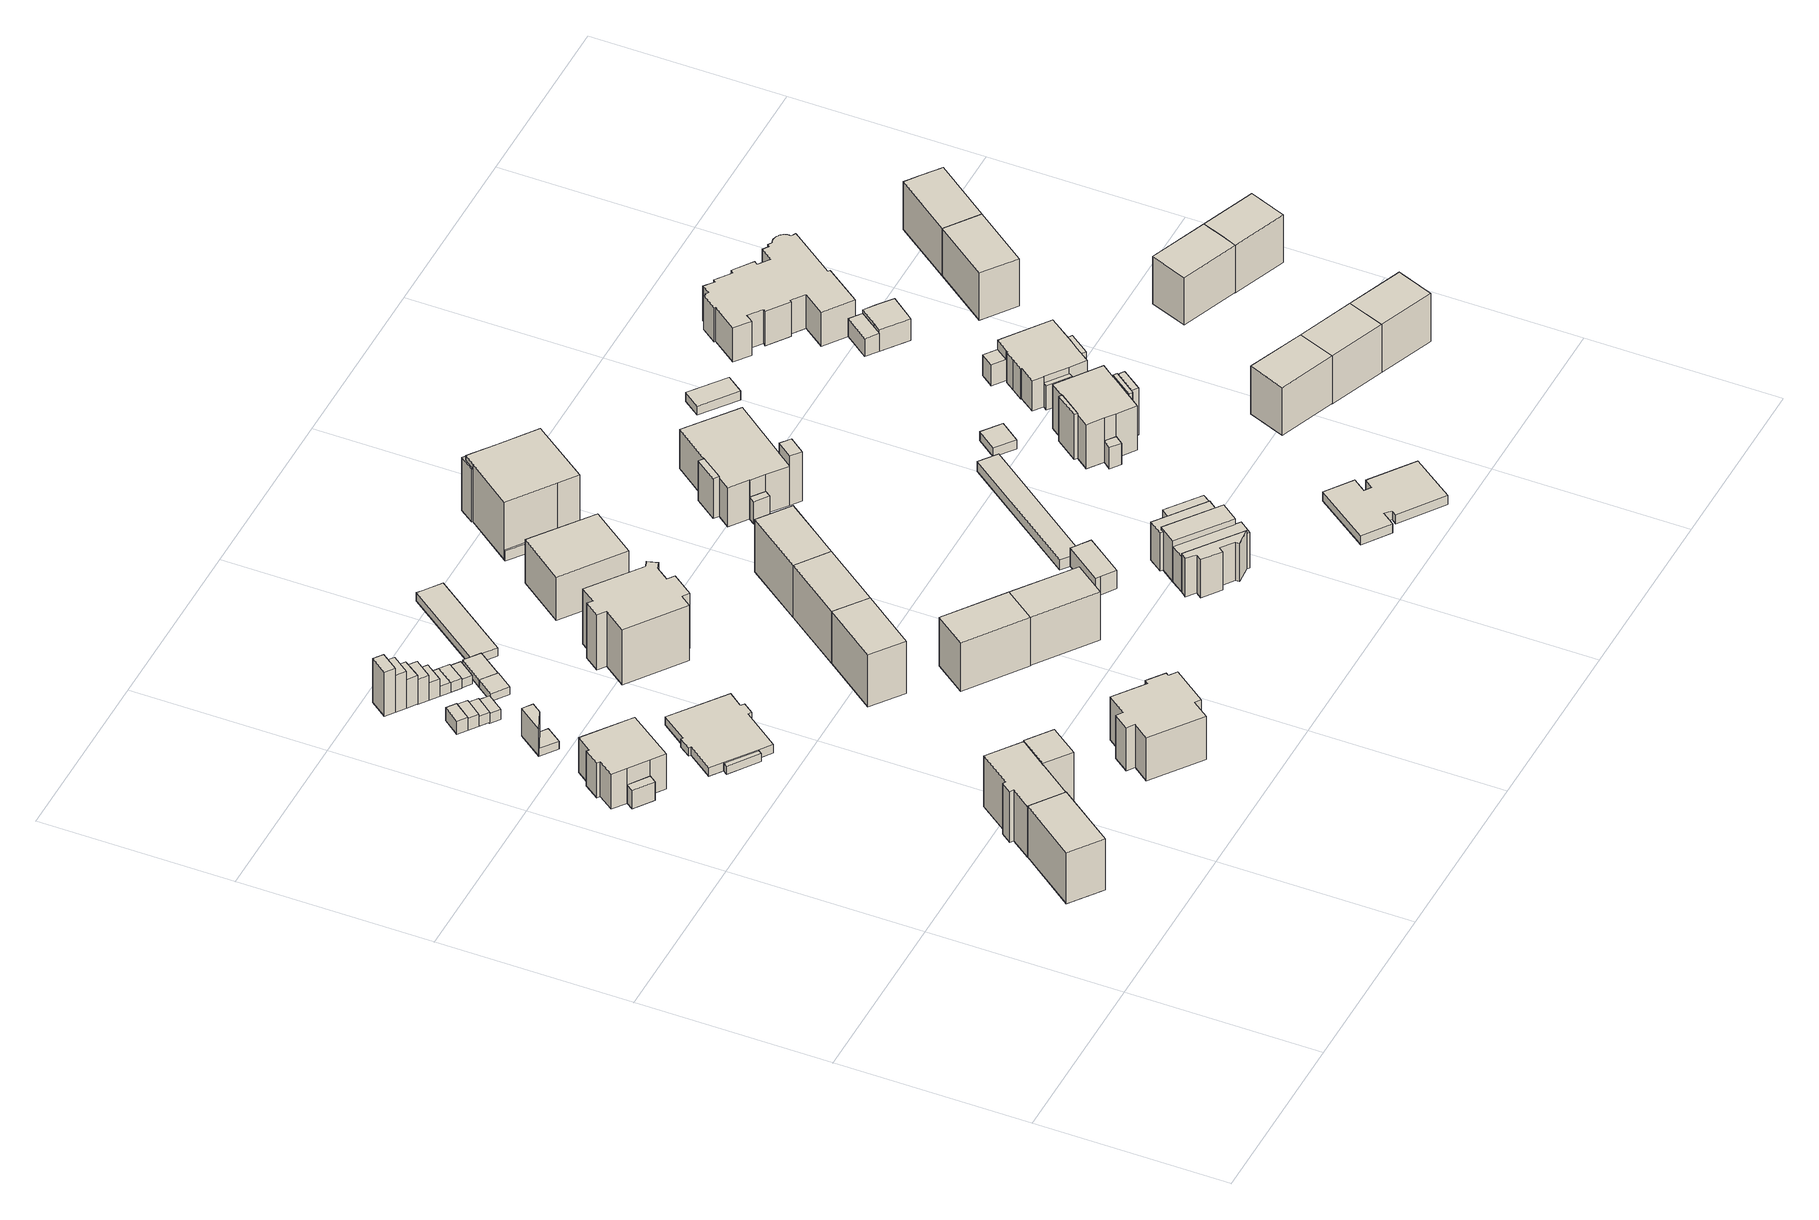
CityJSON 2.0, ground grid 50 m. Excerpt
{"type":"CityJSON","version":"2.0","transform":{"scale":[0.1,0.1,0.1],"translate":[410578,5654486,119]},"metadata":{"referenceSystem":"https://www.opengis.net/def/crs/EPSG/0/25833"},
"CityObjects":{
"building1":{"type":"Building","attributes":{"Dachtyp_tdc":"tdcGableRoof","Gemeindeschluessel":14612000,"Dachneigung":37.58,"QualitaetDacherkennung":87,"Geometrietyp2DReferenz":"3000","measuredHeight":17.48,"function":"31001_9998","roofType":"3100"},"geometry":[{"type":"Solid","lod":"1","boundaries":[[[[0,1,2,3]],[[4,5,6,7]],[[3,5,4,0]],[[2,6,5,3]],[[1,7,6,2]],[[0,4,7,1]]]]}]},
"building2":{"type":"Building","attributes":{"Gemeindeschluessel":14612000,"Geometrietyp2DReferenz":"3000","function":"31001_9998","roofType":"9999"},"children":["building2-1","building2-2"]},
"building2-1":{"type":"BuildingPart","attributes":{"Dachtyp_tdc":"tdcFreeFormRoof","Dachneigung":41.52,"QualitaetDacherkennung":13,"Geometrietyp2DReferenz":"3000","measuredHeight":6.15,"roofType":"5000"},"parents":["building2"],"geometry":[{"type":"Solid","lod":"1","boundaries":[[[[8,9,10,11]],[[12,13,14,15]],[[11,12,15,8]],[[10,13,12,11]],[[9,14,13,10]],[[8,15,14,9]]]]}]},
"building2-2":{"type":"BuildingPart","attributes":{"Dachtyp_tdc":"tdcCutTentRoof","Dachneigung":0.056,"QualitaetDacherkennung":74,"Geometrietyp2DReferenz":"3000","measuredHeight":12.3,"roofType":"9999"},"parents":["building2"],"geometry":[{"type":"Solid","lod":"1","boundaries":[[[[16,17,18,19,20,21,22,23,24,25]],[[26,15,14,27,28,29,30,31,32,33]],[[25,15,26,16]],[[24,14,15,25]],[[23,27,14,24]],[[22,28,27,23]],[[21,29,28,22]],[[20,30,29,21]],[[19,31,30,20]],[[18,32,31,19]],[[17,33,32,18]],[[16,26,33,17]]]]}]},
"building3":{"type":"Building","attributes":{"Gemeindeschluessel":14612000,"Geometrietyp2DReferenz":"3000","function":"31001_9998","roofType":"9999"},"children":["building3-1","building3-2"]},
"building3-1":{"type":"BuildingPart","attributes":{"Dachtyp_tdc":"tdcHipAndGableRoof","Dachneigung":36.65,"QualitaetDacherkennung":63,"Geometrietyp2DReferenz":"3000","measuredHeight":17.45,"roofType":"5000"},"parents":["building3"],"geometry":[{"type":"Solid","lod":"1","boundaries":[[[[34,35,36,37]],[[38,39,40,41]],[[37,39,38,34]],[[36,40,39,37]],[[35,41,40,36]],[[34,38,41,35]]]]}]},
"building3-2":{"type":"BuildingPart","attributes":{"Dachtyp_tdc":"tdcHipAndGableRoof","Dachneigung":37.1,"QualitaetDacherkennung":67,"Geometrietyp2DReferenz":"3000","measuredHeight":17.49,"roofType":"5000"},"parents":["building3"],"geometry":[{"type":"Solid","lod":"1","boundaries":[[[[42,43,44,45,46,47,48,49,50,51,52]],[[53,54,55,56,57,58,59,60,38,41,61]],[[52,54,53,42]],[[51,55,54,52]],[[50,56,55,51]],[[49,57,56,50]],[[48,58,57,49]],[[47,59,58,48]],[[46,60,59,47]],[[45,38,60,46]],[[44,41,38,45]],[[43,61,41,44]],[[42,53,61,43]]]]}]},
"building4":{"type":"Building","attributes":{"Gemeindeschluessel":14612000,"Geometrietyp2DReferenz":"3000","function":"31001_9998","roofType":"9999"},"children":["building4-1","building4-2"]},
"building4-1":{"type":"BuildingPart","attributes":{"Dachtyp_tdc":"tdcGableRoof","Dachneigung":53.57,"QualitaetDacherkennung":2,"Geometrietyp2DReferenz":"3000","measuredHeight":10.04,"roofType":"3100"},"parents":["building4"],"geometry":[{"type":"Solid","lod":"1","boundaries":[[[[62,63,64,65]],[[66,67,68,69]],[[65,67,66,62]],[[64,68,67,65]],[[63,69,68,64]],[[62,66,69,63]]]]}]},
"building4-2":{"type":"BuildingPart","attributes":{"Dachtyp_tdc":"tdcPolyFlatRoof","Dachneigung":2.77,"QualitaetDacherkennung":33,"Geometrietyp2DReferenz":"3000","measuredHeight":2.45,"roofType":"2100"},"parents":["building4"],"geometry":[{"type":"Solid","lod":"1","boundaries":[[[[70,71,72,73]],[[66,69,74,75]],[[73,69,66,70]],[[72,74,69,73]],[[71,75,74,72]],[[70,66,75,71]]]]}]},
"building5":{"type":"Building","attributes":{"Dachtyp_tdc":"tdcPolyFlatRoof","Gemeindeschluessel":14612000,"Dachneigung":3.85,"QualitaetDacherkennung":58,"Geometrietyp2DReferenz":"3000","measuredHeight":4.01,"function":"31001_2463","roofType":"2100"},"geometry":[{"type":"Solid","lod":"1","boundaries":[[[[76,77,78,79]],[[80,81,82,83]],[[79,81,80,76]],[[78,82,81,79]],[[77,83,82,78]],[[76,80,83,77]]]]}]},
"building6":{"type":"Building","attributes":{"Dachtyp_tdc":"tdcPolyFlatRoof","Gemeindeschluessel":14612000,"Dachneigung":7.72,"QualitaetDacherkennung":74,"Geometrietyp2DReferenz":"3000","measuredHeight":3.86,"function":"31001_2463","roofType":"2100"},"geometry":[{"type":"Solid","lod":"1","boundaries":[[[[84,85,86,87]],[[88,82,81,89]],[[87,82,88,84]],[[86,81,82,87]],[[85,89,81,86]],[[84,88,89,85]]]]}]},
"building7":{"type":"Building","attributes":{"Dachtyp_tdc":"tdcPolyFlatRoof","Gemeindeschluessel":14612000,"Dachneigung":9.14,"QualitaetDacherkennung":72,"Geometrietyp2DReferenz":"3000","measuredHeight":3.27,"function":"31001_2463","roofType":"2100"},"geometry":[{"type":"Solid","lod":"1","boundaries":[[[[90,91,92,93]],[[94,95,96,97]],[[93,95,94,90]],[[92,96,95,93]],[[91,97,96,92]],[[90,94,97,91]]]]}]},
"building8":{"type":"Building","attributes":{"Dachtyp_tdc":"tdcFreeFormRoof","Gemeindeschluessel":14612000,"Dachneigung":59.04,"QualitaetDacherkennung":8,"Geometrietyp2DReferenz":"3000","measuredHeight":14.33,"function":"31001_2463","roofType":"5000"},"geometry":[{"type":"Solid","lod":"1","boundaries":[[[[98,99,100,101]],[[102,103,104,105]],[[101,103,102,98]],[[100,104,103,101]],[[99,105,104,100]],[[98,102,105,99]]]]}]},
"building9":{"type":"Building","attributes":{"Dachtyp_tdc":"tdcPolyFlatRoof","Gemeindeschluessel":14612000,"Dachneigung":7.41,"QualitaetDacherkennung":79,"Geometrietyp2DReferenz":"3000","measuredHeight":3.16,"function":"31001_2463","roofType":"2100"},"geometry":[{"type":"Solid","lod":"1","boundaries":[[[[106,107,108,109]],[[110,111,112,113]],[[109,111,110,106]],[[108,112,111,109]],[[107,113,112,108]],[[106,110,113,107]]]]}]},
"building10":{"type":"Building","attributes":{"Dachtyp_tdc":"tdcFreeFormRoof","Gemeindeschluessel":14612000,"Dachneigung":74.15,"QualitaetDacherkennung":13,"Geometrietyp2DReferenz":"3000","measuredHeight":13.73,"function":"31001_2463","roofType":"5000"},"geometry":[{"type":"Solid","lod":"1","boundaries":[[[[114,115,116,117]],[[103,118,119,104]],[[117,118,103,114]],[[116,119,118,117]],[[115,104,119,116]],[[114,103,104,115]]]]}]},
"building11":{"type":"Building","attributes":{"Gemeindeschluessel":14612000,"Geometrietyp2DReferenz":"3000","function":"31001_9998","roofType":"9999"},"children":["building11-1","building11-2"]},
"building11-1":{"type":"BuildingPart","attributes":{"Dachtyp_tdc":"tdcPolyFlatRoof","Dachneigung":0,"QualitaetDacherkennung":51,"Geometrietyp2DReferenz":"3000","measuredHeight":2.48,"roofType":"1000"},"parents":["building11"],"geometry":[{"type":"Solid","lod":"1","boundaries":[[[[120,121,122,123,124,125,126,127,128,129,130,131,132,133]],[[134,135,136,137,138,139,140,141,142,143,144,145,146,147]],[[133,134,147,120]],[[132,135,134,133]],[[131,136,135,132]],[[130,137,136,131]],[[129,138,137,130]],[[128,139,138,129]],[[127,140,139,128]],[[126,141,140,127]],[[125,142,141,126]],[[124,143,142,125]],[[123,144,143,124]],[[122,145,144,123]],[[121,146,145,122]],[[120,147,146,121]]]]}]},
"building11-2":{"type":"BuildingPart","attributes":{"Dachtyp_tdc":"tdcPolyFlatRoof","Dachneigung":0,"QualitaetDacherkennung":18,"Geometrietyp2DReferenz":"3000","measuredHeight":2.39,"roofType":"1000"},"parents":["building11"],"geometry":[{"type":"Solid","lod":"1","boundaries":[[[[148,149,150,151]],[[152,153,134,147]],[[151,153,152,148]],[[150,134,153,151]],[[149,147,134,150]],[[148,152,147,149]]]]}]},
"building12":{"type":"Building","attributes":{"Dachtyp_tdc":"tdcFreeFormRoof","Gemeindeschluessel":14612000,"Dachneigung":46.72,"QualitaetDacherkennung":5,"Geometrietyp2DReferenz":"3000","measuredHeight":9.38,"function":"31001_2463","roofType":"5000"},"geometry":[{"type":"Solid","lod":"1","boundaries":[[[[154,155,156,157]],[[119,118,158,159]],[[157,118,119,154]],[[156,158,118,157]],[[155,159,158,156]],[[154,119,159,155]]]]}]},
"building13":{"type":"Building","attributes":{"Dachtyp_tdc":"tdcPolyFlatRoof","Gemeindeschluessel":14612000,"Dachneigung":0,"QualitaetDacherkennung":12,"Geometrietyp2DReferenz":"3000","measuredHeight":7.6,"function":"31001_2463","roofType":"1000"},"geometry":[{"type":"Solid","lod":"1","boundaries":[[[[160,161,162,163]],[[164,165,166,167]],[[163,165,164,160]],[[162,166,165,163]],[[161,167,166,162]],[[160,164,167,161]]]]}]},
"building14":{"type":"Building","attributes":{"Dachtyp_tdc":"tdcPolyFlatRoof","Gemeindeschluessel":14612000,"Dachneigung":0,"QualitaetDacherkennung":0,"Geometrietyp2DReferenz":"3000","BezugspunktDach":"2000","measuredHeight":5.36,"function":"31001_2463"},"geometry":[{"type":"Solid","lod":"1","boundaries":[[[[168,169,170,171]],[[166,165,172,173]],[[171,165,166,168]],[[170,172,165,171]],[[169,173,172,170]],[[168,166,173,169]]]]}]},
"building15":{"type":"Building","attributes":{"Dachtyp_tdc":"tdcPolyFlatRoof","Gemeindeschluessel":14612000,"Dachneigung":0,"QualitaetDacherkennung":0,"Geometrietyp2DReferenz":"3000","BezugspunktDach":"2000","measuredHeight":3,"function":"31001_2463"},"geometry":[{"type":"Solid","lod":"1","boundaries":[[[[174,175,176,177]],[[173,172,178,179]],[[177,172,173,174]],[[176,178,172,177]],[[175,179,178,176]],[[174,173,179,175]]]]}]},
"building16":{"type":"Building","attributes":{"Dachtyp_tdc":"tdcPolyFlatRoof","Gemeindeschluessel":14612000,"Dachneigung":9.63,"QualitaetDacherkennung":73,"Geometrietyp2DReferenz":"3000","measuredHeight":3.3,"function":"31001_2463","roofType":"2100"},"geometry":[{"type":"Solid","lod":"1","boundaries":[[[[180,181,182,183]],[[184,185,186,187]],[[183,185,184,180]],[[182,186,185,183]],[[181,187,186,182]],[[180,184,187,181]]]]}]},
"building17":{"type":"Building","attributes":{"Dachtyp_tdc":"tdcPolyFlatRoof","Gemeindeschluessel":14612000,"Dachneigung":0,"QualitaetDacherkennung":80,"Geometrietyp2DReferenz":"3000","measuredHeight":2.31,"function":"31001_2463","roofType":"1000"},"geometry":[{"type":"Solid","lod":"1","boundaries":[[[[188,189,190,191]],[[192,193,194,195]],[[191,193,192,188]],[[190,194,193,191]],[[189,195,194,190]],[[188,192,195,189]]]]}]},
"building18":{"type":"Building","attributes":{"Dachtyp_tdc":"tdcFreeFormRoof","Gemeindeschluessel":14612000,"Dachneigung":0.227,"QualitaetDacherkennung":59,"Geometrietyp2DReferenz":"3000","measuredHeight":14.57,"function":"31001_9998","roofType":"5000"},"geometry":[{"type":"Solid","lod":"1","boundaries":[[[[196,197,198,199,200,201,202,203,204,205,206,207,208,209,210]],[[211,212,213,214,215,216,217,218,219,220,221,222,223,224,225]],[[210,212,211,196]],[[209,213,212,210]],[[208,214,213,209]],[[207,215,214,208]],[[206,216,215,207]],[[205,217,216,206]],[[204,218,217,205]],[[203,219,218,204]],[[202,220,219,203]],[[201,221,220,202]],[[200,222,221,201]],[[199,223,222,200]],[[198,224,223,199]],[[197,225,224,198]],[[196,211,225,197]]]]}]},
"building19":{"type":"Building","attributes":{"Dachtyp_tdc":"tdcPolyFlatRoof","Gemeindeschluessel":14612000,"Dachneigung":8.59,"QualitaetDacherkennung":76,"Geometrietyp2DReferenz":"3000","measuredHeight":2.74,"function":"31001_2463","roofType":"2100"},"geometry":[{"type":"Solid","lod":"1","boundaries":[[[[226,227,228,229]],[[230,231,232,233]],[[229,231,230,226]],[[228,232,231,229]],[[227,233,232,228]],[[226,230,233,227]]]]}]},
"building20":{"type":"Building","attributes":{"Dachtyp_tdc":"tdcPolyFlatRoof","Gemeindeschluessel":14612000,"Dachneigung":2.83,"QualitaetDacherkennung":82,"Geometrietyp2DReferenz":"3000","measuredHeight":2.24,"function":"31001_2463","roofType":"2100"},"geometry":[{"type":"Solid","lod":"1","boundaries":[[[[234,235,236,237]],[[193,192,238,239]],[[237,192,193,234]],[[236,238,192,237]],[[235,239,238,236]],[[234,193,239,235]]]]}]},
"building21":{"type":"Building","attributes":{"Dachtyp_tdc":"tdcPolyFlatRoof","Gemeindeschluessel":14612000,"Dachneigung":3.19,"QualitaetDacherkennung":75,"Geometrietyp2DReferenz":"3000","measuredHeight":2.87,"function":"31001_9998","roofType":"2100"},"geometry":[{"type":"Solid","lod":"1","boundaries":[[[[240,241,242,243]],[[244,224,223,245]],[[243,224,244,240]],[[242,223,224,243]],[[241,245,223,242]],[[240,244,245,241]]]]}]},
"building22":{"type":"Building","attributes":{"Dachtyp_tdc":"tdcHipAndGableRoof","Gemeindeschluessel":14612000,"Dachneigung":36.91,"QualitaetDacherkennung":81,"Geometrietyp2DReferenz":"3000","measuredHeight":17.57,"function":"31001_9998","roofType":"5000"},"geometry":[{"type":"Solid","lod":"1","boundaries":[[[[246,247,248,249]],[[250,251,252,253]],[[249,251,250,246]],[[248,252,251,249]],[[247,253,252,248]],[[246,250,253,247]]]]}]},
"building23":{"type":"Building","attributes":{"Dachtyp_tdc":"tdcFreeFormRoof","Gemeindeschluessel":14612000,"Dachneigung":30.29,"QualitaetDacherkennung":43,"Geometrietyp2DReferenz":"3000","measuredHeight":18.34,"function":"31001_9998","roofType":"5000"},"geometry":[{"type":"Solid","lod":"1","boundaries":[[[[254,255,256,257,258,259,260,261,262,263,264,265,266,267,268]],[[269,270,271,272,273,274,275,276,277,278,279,280,281,282,283]],[[268,270,269,254]],[[267,271,270,268]],[[266,272,271,267]],[[265,273,272,266]],[[264,274,273,265]],[[263,275,274,264]],[[262,276,275,263]],[[261,277,276,262]],[[260,278,277,261]],[[259,279,278,260]],[[258,280,279,259]],[[257,281,280,258]],[[256,282,281,257]],[[255,283,282,256]],[[254,269,283,255]]]]}]},
"building24":{"type":"Building","attributes":{"Dachtyp_tdc":"tdcPolyFlatRoof","Gemeindeschluessel":14612000,"Dachneigung":0,"QualitaetDacherkennung":90,"Geometrietyp2DReferenz":"3000","measuredHeight":2.55,"function":"31001_2463","roofType":"1000"},"geometry":[{"type":"Solid","lod":"1","boundaries":[[[[284,285,286,287,288]],[[289,290,291,292,293]],[[288,290,289,284]],[[287,291,290,288]],[[286,292,291,287]],[[285,293,292,286]],[[284,289,293,285]]]]}]},
"building25":{"type":"Building","attributes":{"Dachtyp_tdc":"tdcHipAndGableRoof","Gemeindeschluessel":14612000,"Dachneigung":37.22,"QualitaetDacherkennung":71,"Geometrietyp2DReferenz":"3000","measuredHeight":16.59,"function":"31001_9998","roofType":"5000"},"geometry":[{"type":"Solid","lod":"1","boundaries":[[[[294,295,296,297]],[[298,299,300,301]],[[297,299,298,294]],[[296,300,299,297]],[[295,301,300,296]],[[294,298,301,295]]]]}]},
"building26":{"type":"Building","attributes":{"Dachtyp_tdc":"tdcGableRoof","Gemeindeschluessel":14612000,"Dachneigung":36.74,"QualitaetDacherkennung":84,"Geometrietyp2DReferenz":"3000","measuredHeight":17.68,"function":"31001_9998","roofType":"3100"},"geometry":[{"type":"Solid","lod":"1","boundaries":[[[[247,246,302,303]],[[304,305,306,307]],[[303,305,304,247]],[[302,306,305,303]],[[246,307,306,302]],[[247,304,307,246]]]]}]},
"building27":{"type":"Building","attributes":{"Dachtyp_tdc":"tdcHipAndGableRoof","Gemeindeschluessel":14612000,"Dachneigung":37.19,"QualitaetDacherkennung":74,"Geometrietyp2DReferenz":"3000","measuredHeight":16.53,"function":"31001_9998","roofType":"5000"},"geometry":[{"type":"Solid","lod":"1","boundaries":[[[[295,294,308,309]],[[310,311,312,313]],[[309,311,310,295]],[[308,312,311,309]],[[294,313,312,308]],[[295,310,313,294]]]]}]},
"building28":{"type":"Building","attributes":{"Dachtyp_tdc":"tdcCutGableRoof","Gemeindeschluessel":14612000,"Dachneigung":0.423,"QualitaetDacherkennung":37,"Geometrietyp2DReferenz":"3000","measuredHeight":15.56,"function":"31001_9998","roofType":"9999"},"geometry":[{"type":"Solid","lod":"1","boundaries":[[[[314,315,316,317]],[[318,319,320,321]],[[317,319,318,314]],[[316,320,319,317]],[[315,321,320,316]],[[314,318,321,315]]]]}]},
"building29":{"type":"Building","attributes":{"Dachtyp_tdc":"tdcHipAndGableRoof","Gemeindeschluessel":14612000,"Dachneigung":36.36,"QualitaetDacherkennung":79,"Geometrietyp2DReferenz":"3000","measuredHeight":17.63,"function":"31001_9998","roofType":"5000"},"geometry":[{"type":"Solid","lod":"1","boundaries":[[[[303,302,322,323]],[[305,324,325,306]],[[323,324,305,303]],[[322,325,324,323]],[[302,306,325,322]],[[303,305,306,302]]]]}]},
"building30":{"type":"Building","attributes":{"Gemeindeschluessel":14612000,"Geometrietyp2DReferenz":"3000","function":"31001_9998","roofType":"9999"},"children":["building30-1","building30-2","building30-3"]},
"building30-1":{"type":"BuildingPart","attributes":{"Dachtyp_tdc":"tdcPolyFlatRoof","Dachneigung":29.67,"QualitaetDacherkennung":31,"Geometrietyp2DReferenz":"3000","measuredHeight":17.38,"roofType":"2100"},"parents":["building30"],"geometry":[{"type":"Solid","lod":"1","boundaries":[[[[326,327,328,329,330,331]],[[332,333,334,335,336,337]],[[331,333,332,326]],[[330,334,333,331]],[[329,335,334,330]],[[328,336,335,329]],[[327,337,336,328]],[[326,332,337,327]]]]}]},
"building30-2":{"type":"BuildingPart","attributes":{"Dachtyp_tdc":"tdcTentRoof","Dachneigung":30.64,"QualitaetDacherkennung":60,"Geometrietyp2DReferenz":"3000","measuredHeight":20.2,"roofType":"3500"},"parents":["building30"],"geometry":[{"type":"Solid","lod":"1","boundaries":[[[[338,339,340,341,342,343,344]],[[335,334,333,345,346,347,348]],[[344,334,335,338]],[[343,333,334,344]],[[342,345,333,343]],[[341,346,345,342]],[[340,347,346,341]],[[339,348,347,340]],[[338,335,348,339]]]]}]},
"building30-3":{"type":"BuildingPart","attributes":{"Dachtyp_tdc":"tdcPolyFlatRoof","Dachneigung":0,"QualitaetDacherkennung":0,"Geometrietyp2DReferenz":"3000","measuredHeight":3.16,"roofType":"9999"},"parents":["building30"],"geometry":[{"type":"Solid","lod":"1","boundaries":[[[[349,350,351,352,353,354]],[[355,348,347,356,357,358]],[[354,348,355,349]],[[353,347,348,354]],[[352,356,347,353]],[[351,357,356,352]],[[350,358,357,351]],[[349,355,358,350]]]]}]},
"building31":{"type":"Building","attributes":{"Gemeindeschluessel":14612000,"Geometrietyp2DReferenz":"3000","function":"31001_9998","roofType":"9999"},"children":["building31-1","building31-2","building31-3","building31-4","building31-5"]},
"building31-1":{"type":"BuildingPart","attributes":{"Dachtyp_tdc":"tdcGableRoof","Dachneigung":14.92,"QualitaetDacherkennung":42,"Geometrietyp2DReferenz":"3000","measuredHeight":14.26,"roofType":"3100"},"parents":["building31"],"geometry":[{"type":"Solid","lod":"1","boundaries":[[[[359,360,361,362]],[[363,364,365,366]],[[362,364,363,359]],[[361,365,364,362]],[[360,366,365,361]],[[359,363,366,360]]]]}]},
"building31-2":{"type":"BuildingPart","attributes":{"Dachtyp_tdc":"tdcGableRoof","Dachneigung":10.67,"QualitaetDacherkennung":34,"Geometrietyp2DReferenz":"3000","measuredHeight":12.74,"roofType":"3100"},"parents":["building31"],"geometry":[{"type":"Solid","lod":"1","boundaries":[[[[367,368,369,370,371,372,373,374,375]],[[376,364,377,378,379,380,381,382,383]],[[375,364,376,367]],[[374,377,364,375]],[[373,378,377,374]],[[372,379,378,373]],[[371,380,379,372]],[[370,381,380,371]],[[369,382,381,370]],[[368,383,382,369]],[[367,376,383,368]]]]}]},
"building31-3":{"type":"BuildingPart","attributes":{"Dachtyp_tdc":"tdcFreeFormRoof","Dachneigung":58.43,"QualitaetDacherkennung":24,"Geometrietyp2DReferenz":"3000","measuredHeight":13.21,"roofType":"5000"},"parents":["building31"],"geometry":[{"type":"Solid","lod":"1","boundaries":[[[[384,385,386,387,388,389,390,391,392]],[[393,394,395,396,397,398,399,400,401]],[[392,394,393,384]],[[391,395,394,392]],[[390,396,395,391]],[[389,397,396,390]],[[388,398,397,389]],[[387,399,398,388]],[[386,400,399,387]],[[385,401,400,386]],[[384,393,401,385]]]]}]},
"building31-4":{"type":"BuildingPart","attributes":{"Dachtyp_tdc":"tdcPolyFlatRoof","Dachneigung":31.54,"QualitaetDacherkennung":45,"Geometrietyp2DReferenz":"3000","measuredHeight":12.07,"roofType":"2100"},"parents":["building31"],"geometry":[{"type":"Solid","lod":"1","boundaries":[[[[402,403,404,405]],[[406,382,380,407]],[[405,382,406,402]],[[404,380,382,405]],[[403,407,380,404]],[[402,406,407,403]]]]}]},
"building31-5":{"type":"BuildingPart","attributes":{"Dachtyp_tdc":"tdcCutGableRoof","Dachneigung":32.25,"QualitaetDacherkennung":42,"Geometrietyp2DReferenz":"3000","measuredHeight":13.27,"roofType":"9999"},"parents":["building31"],"geometry":[{"type":"Solid","lod":"1","boundaries":[[[[408,409,410,411,412,413]],[[363,366,414,415,398,397]],[[413,366,363,408]],[[412,414,366,413]],[[411,415,414,412]],[[410,398,415,411]],[[409,397,398,410]],[[408,363,397,409]]]]}]},
"building32":{"type":"Building","attributes":{"Gemeindeschluessel":14612000,"Geometrietyp2DReferenz":"3000","function":"31001_2463","roofType":"9999"},"children":["building32-1","building32-2"]},
"building32-1":{"type":"BuildingPart","attributes":{"Dachtyp_tdc":"tdcPolyFlatRoof","Dachneigung":0,"QualitaetDacherkennung":81,"Geometrietyp2DReferenz":"3000","measuredHeight":3.02,"roofType":"1000"},"parents":["building32"],"geometry":[{"type":"Solid","lod":"1","boundaries":[[[[416,417,418,419,420]],[[421,422,423,424,425]],[[419,422,421,420]],[[418,423,422,419]],[[417,424,423,418]],[[416,425,424,417]],[[420,421,425,416]]]]}]},
"building32-2":{"type":"BuildingPart","attributes":{"Dachtyp_tdc":"tdcGableRoof","Dachneigung":52.6,"QualitaetDacherkennung":2,"Geometrietyp2DReferenz":"3000","measuredHeight":8.38,"roofType":"3100"},"parents":["building32"],"geometry":[{"type":"Solid","lod":"1","boundaries":[[[[426,427,428,429,430,431,432]],[[433,421,434,435,436,437,422]],[[432,433,422,426]],[[431,421,433,432]],[[430,434,421,431]],[[429,435,434,430]],[[428,436,435,429]],[[427,437,436,428]],[[426,422,437,427]]]]}]},
"building33":{"type":"Building","attributes":{"Gemeindeschluessel":14612000,"Geometrietyp2DReferenz":"3000","function":"31001_9998","roofType":"9999"},"children":["building33-1","building33-2","building33-3","building33-4"]},
"building33-1":{"type":"BuildingPart","attributes":{"Dachtyp_tdc":"tdcGableRoof","Dachneigung":10.62,"QualitaetDacherkennung":34,"Geometrietyp2DReferenz":"3000","measuredHeight":12.49,"roofType":"3100"},"parents":["building33"],"geometry":[{"type":"Solid","lod":"1","boundaries":[[[[438,439,440,441,442]],[[443,444,445,446,447]],[[442,444,443,438]],[[441,445,444,442]],[[440,446,445,441]],[[439,447,446,440]],[[438,443,447,439]]]]}]},
"building33-2":{"type":"BuildingPart","attributes":{"Dachtyp_tdc":"tdcGableRoof","Dachneigung":69.75,"QualitaetDacherkennung":6,"Geometrietyp2DReferenz":"3000","measuredHeight":9.26,"roofType":"3100"},"parents":["building33"],"geometry":[{"type":"Solid","lod":"1","boundaries":[[[[448,449,450,451]],[[452,453,454,455]],[[451,452,455,448]],[[450,453,452,451]],[[449,454,453,450]],[[448,455,454,449]]]]}]},
"building33-3":{"type":"BuildingPart","attributes":{"Dachtyp_tdc":"tdcPolyFlatRoof","Dachneigung":5,"QualitaetDacherkennung":52,"Geometrietyp2DReferenz":"3000","measuredHeight":15.15,"roofType":"2100"},"parents":["building33"],"geometry":[{"type":"Solid","lod":"1","boundaries":[[[[456,457,458,459]],[[460,461,462,463]],[[459,461,460,456]],[[458,462,461,459]],[[457,463,462,458]],[[456,460,463,457]]]]}]},
"building33-4":{"type":"BuildingPart","attributes":{"Dachtyp_tdc":"tdcCutGableRoof","Dachneigung":25.79,"QualitaetDacherkennung":31,"Geometrietyp2DReferenz":"3000","measuredHeight":15.05,"roofType":"9999"},"parents":["building33"],"geometry":[{"type":"Solid","lod":"1","boundaries":[[[[464,465,466,467,468,469,470,471,472,473,474,475,476,477,478]],[[461,455,454,479,480,447,481,482,446,445,483,484,485,462,486]],[[478,455,461,464]],[[477,454,455,478]],[[476,479,454,477]],[[475,480,479,476]],[[474,447,480,475]],[[473,481,447,474]],[[472,482,481,473]],[[471,446,482,472]],[[470,445,446,471]],[[469,483,445,470]],[[468,484,483,469]],[[467,485,484,468]],[[466,462,485,467]],[[465,486,462,466]],[[464,461,486,465]]]]}]},
"building34":{"type":"Building","attributes":{"Dachtyp_tdc":"tdcPolyFlatRoof","Gemeindeschluessel":14612000,"Dachneigung":0,"QualitaetDacherkennung":94,"Geometrietyp2DReferenz":"3000","measuredHeight":2.62,"function":"31001_9998","roofType":"1000"},"geometry":[{"type":"Solid","lod":"1","boundaries":[[[[487,488,489,490,491,492,493,494,495,496,497,498]],[[499,500,501,502,503,504,505,506,507,508,509,510]],[[498,500,499,487]],[[497,501,500,498]],[[496,502,501,497]],[[495,503,502,496]],[[494,504,503,495]],[[493,505,504,494]],[[492,506,505,493]],[[491,507,506,492]],[[490,508,507,491]],[[489,509,508,490]],[[488,510,509,489]],[[487,499,510,488]]]]}]},
"building35":{"type":"Building","attributes":{"Dachtyp_tdc":"tdcPolyFlatRoof","Gemeindeschluessel":14612000,"Dachneigung":0,"QualitaetDacherkennung":83,"Geometrietyp2DReferenz":"3000","measuredHeight":2.63,"function":"31001_9998","roofType":"1000"},"geometry":[{"type":"Solid","lod":"1","boundaries":[[[[511,512,513,514]],[[515,516,517,518]],[[514,516,515,511]],[[513,517,516,514]],[[512,518,517,513]],[[511,515,518,512]]]]}]},
"building36":{"type":"Building","attributes":{"Gemeindeschluessel":14612000,"Geometrietyp2DReferenz":"3000","function":"31001_9998","roofType":"9999"},"children":["building36-1","building36-2","building36-3","building36-4","building36-5"]},
"building36-1":{"type":"BuildingPart","attributes":{"Dachtyp_tdc":"tdcFreeFormRoof","Dachneigung":37.57,"QualitaetDacherkennung":30,"Geometrietyp2DReferenz":"3000","measuredHeight":13.71,"roofType":"5000"},"parents":["building36"],"geometry":[{"type":"Solid","lod":"1","boundaries":[[[[519,520,521,522]],[[523,524,525,526]],[[522,523,526,519]],[[521,524,523,522]],[[520,525,524,521]],[[519,526,525,520]]]]}]},
"building36-2":{"type":"BuildingPart","attributes":{"Dachtyp_tdc":"tdcFreeFormRoof","Dachneigung":55.47,"QualitaetDacherkennung":3,"Geometrietyp2DReferenz":"3000","measuredHeight":14.83,"roofType":"5000"},"parents":["building36"],"geometry":[{"type":"Solid","lod":"1","boundaries":[[[[527,528,529,530]],[[531,532,533,534]],[[530,532,531,527]],[[529,533,532,530]],[[528,534,533,529]],[[527,531,534,528]]]]}]},
"building36-3":{"type":"BuildingPart","attributes":{"Dachtyp_tdc":"tdcFreeFormRoof","Dachneigung":46.16,"QualitaetDacherkennung":19,"Geometrietyp2DReferenz":"3000","measuredHeight":7.09,"roofType":"5000"},"parents":["building36"],"geometry":[{"type":"Solid","lod":"1","boundaries":[[[[535,536,537,538]],[[539,540,541,542]],[[538,540,539,535]],[[537,541,540,538]],[[536,542,541,537]],[[535,539,542,536]]]]}]},
"building36-4":{"type":"BuildingPart","attributes":{"Dachtyp_tdc":"tdcGableRoof","Dachneigung":18.45,"QualitaetDacherkennung":44,"Geometrietyp2DReferenz":"3000","measuredHeight":14.72,"roofType":"3100"},"parents":["building36"],"geometry":[{"type":"Solid","lod":"1","boundaries":[[[[543,544,545,546,547,548,549,550,551,552,553,554,555,556]],[[557,539,542,558,559,526,560,525,561,562,563,564,565,566]],[[556,539,557,543]],[[555,542,539,556]],[[554,558,542,555]],[[553,559,558,554]],[[552,526,559,553]],[[551,560,526,552]],[[550,525,560,551]],[[549,561,525,550]],[[548,562,561,549]],[[547,563,562,548]],[[546,564,563,547]],[[545,565,564,546]],[[544,566,565,545]],[[543,557,566,544]]]]}]},
"building36-5":{"type":"BuildingPart","attributes":{"Dachtyp_tdc":"tdcGableRoof","Dachneigung":24.74,"QualitaetDacherkennung":42,"Geometrietyp2DReferenz":"3000","measuredHeight":14.92,"roofType":"3100"},"parents":["building36"],"geometry":[{"type":"Solid","lod":"1","boundaries":[[[[567,568,569,570,571,572]],[[573,531,534,574,566,564]],[[572,531,573,567]],[[571,534,531,572]],[[570,574,534,571]],[[569,566,574,570]],[[568,564,566,569]],[[567,573,564,568]]]]}]},
"building37":{"type":"Building","attributes":{"Dachtyp_tdc":"tdcPolyFlatRoof","Gemeindeschluessel":14612000,"Dachneigung":0,"QualitaetDacherkennung":53,"Geometrietyp2DReferenz":"3000","measuredHeight":2.76,"function":"31001_9998","roofType":"1000"},"geometry":[{"type":"Solid","lod":"1","boundaries":[[[[575,576,577,578]],[[579,580,581,582]],[[578,580,579,575]],[[577,581,580,578]],[[576,582,581,577]],[[575,579,582,576]]]]}]},
"building38":{"type":"Building","attributes":{"Dachtyp_tdc":"tdcGableRoof","Gemeindeschluessel":14612000,"Dachneigung":38.21,"QualitaetDacherkennung":76,"Geometrietyp2DReferenz":"3000","measuredHeight":16.52,"function":"31001_9998","roofType":"3100"},"geometry":[{"type":"Solid","lod":"1","boundaries":[[[[583,584,585,586]],[[587,588,589,590]],[[586,588,587,583]],[[585,589,588,586]],[[584,590,589,585]],[[583,587,590,584]]]]}]},
"building39":{"type":"Building","attributes":{"Gemeindeschluessel":14612000,"Geometrietyp2DReferenz":"3000","function":"31001_9998","roofType":"9999"},"children":["building39-1","building39-2","building39-3","building39-4"]},
"building39-1":{"type":"BuildingPart","attributes":{"Dachtyp_tdc":"tdcGableRoof","Dachneigung":29.27,"QualitaetDacherkennung":46,"Geometrietyp2DReferenz":"3000","measuredHeight":11.46,"roofType":"3100"},"parents":["building39"],"geometry":[{"type":"Solid","lod":"1","boundaries":[[[[591,592,593,594,595,596,597,598,599,600,601,602,603,604,605,606]],[[607,608,609,610,611,612,613,614,615,616,617,618,619,620,621,622]],[[606,608,607,591]],[[605,609,608,606]],[[604,610,609,605]],[[603,611,610,604]],[[602,612,611,603]],[[601,613,612,602]],[[600,614,613,601]],[[599,615,614,600]],[[598,616,615,599]],[[597,617,616,598]],[[596,618,617,597]],[[595,619,618,596]],[[594,620,619,595]],[[593,621,620,594]],[[592,622,621,593]],[[591,607,622,592]]]]}]},
"building39-2":{"type":"BuildingPart","attributes":{"Dachtyp_tdc":"tdcFreeFormRoof","Dachneigung":66.3,"QualitaetDacherkennung":20,"Geometrietyp2DReferenz":"3000","measuredHeight":8.39,"roofType":"5000"},"parents":["building39"],"geometry":[{"type":"Solid","lod":"1","boundaries":[[[[623,624,625,626,627,628,629]],[[630,631,632,633,622,620,634]],[[629,631,630,623]],[[628,632,631,629]],[[627,633,632,628]],[[626,622,633,627]],[[625,620,622,626]],[[624,634,620,625]],[[623,630,634,624]]]]}]},
"building39-3":{"type":"BuildingPart","attributes":{"Dachtyp_tdc":"tdcGableRoof","Dachneigung":16.87,"QualitaetDacherkennung":32,"Geometrietyp2DReferenz":"3000","measuredHeight":7.9,"roofType":"3100"},"parents":["building39"],"geometry":[{"type":"Solid","lod":"1","boundaries":[[[[635,636,637,638]],[[608,639,640,609]],[[638,639,608,635]],[[637,640,639,638]],[[636,609,640,637]],[[635,608,609,636]]]]}]},
"building39-4":{"type":"BuildingPart","attributes":{"Dachtyp_tdc":"tdcPolyFlatRoof","Dachneigung":3.06,"QualitaetDacherkennung":56,"Geometrietyp2DReferenz":"3000","measuredHeight":6.46,"roofType":"2100"},"parents":["building39"],"geometry":[{"type":"Solid","lod":"1","boundaries":[[[[641,642,643,644]],[[617,645,646,618]],[[644,645,617,641]],[[643,646,645,644]],[[642,618,646,643]],[[641,617,618,642]]]]}]},
"building40":{"type":"Building","attributes":{"Dachtyp_tdc":"tdcGableRoof","Gemeindeschluessel":14612000,"Dachneigung":37.92,"QualitaetDacherkennung":75,"Geometrietyp2DReferenz":"3000","measuredHeight":16.52,"function":"31001_9998","roofType":"3100"},"geometry":[{"type":"Solid","lod":"1","boundaries":[[[[586,585,647,648]],[[649,650,651,652]],[[648,650,649,586]],[[647,651,650,648]],[[585,652,651,647]],[[586,649,652,585]]]]}]},
"building41":{"type":"Building","attributes":{"Dachtyp_tdc":"tdcFreeFormRoof","Gemeindeschluessel":14612000,"Dachneigung":25.14,"QualitaetDacherkennung":15,"Geometrietyp2DReferenz":"3000","measuredHeight":5.91,"function":"31001_9998","roofType":"5000"},"geometry":[{"type":"Solid","lod":"1","boundaries":[[[[653,654,655,656]],[[657,658,659,660]],[[656,658,657,653]],[[655,659,658,656]],[[654,660,659,655]],[[653,657,660,654]]]]}]},
"building42":{"type":"Building","attributes":{"Dachtyp_tdc":"tdcGableRoof","Gemeindeschluessel":14612000,"Dachneigung":32.75,"QualitaetDacherkennung":50,"Geometrietyp2DReferenz":"3000","measuredHeight":8.28,"function":"31001_9998","roofType":"3100"},"geometry":[{"type":"Solid","lod":"1","boundaries":[[[[661,662,663,664,665,666,667]],[[668,669,670,660,671,659,672]],[[667,669,668,661]],[[666,670,669,667]],[[665,660,670,666]],[[664,671,660,665]],[[663,659,671,664]],[[662,672,659,663]],[[661,668,672,662]]]]}]},
"building43":{"type":"Building","attributes":{"Dachtyp_tdc":"tdcFreeFormRoof","Gemeindeschluessel":14612000,"Dachneigung":31.01,"QualitaetDacherkennung":11,"Geometrietyp2DReferenz":"3000","measuredHeight":14.43,"function":"31001_9998","roofType":"5000"},"geometry":[{"type":"Solid","lod":"1","boundaries":[[[[673,674,675,676,677,678,679,680,681,682,683,684,685,686,687,688,689,690,691,692,693,694,695,696,697,698,699,700,701,702,703,704,705,706,707,708,709,710,711,712,713,714,715,716,717,718,719,720,721,722,723,724,725,726,727,728,729,730,731,732]],[[733,734,735,736,737,738,739,740,741,742,743,744,745,746,747,748,749,750,751,752,753,754,755,756,757,758,759,760,761,762,763,764,765,766,767,768,769,770,771,772,773,774,775,776,777,778,779,780,781,782,783,784,785,786,787,788,789,790,791,792]],[[732,734,733,673]],[[731,735,734,732]],[[730,736,735,731]],[[729,737,736,730]],[[728,738,737,729]],[[727,739,738,728]],[[726,740,739,727]],[[725,741,740,726]],[[724,742,741,725]],[[723,743,742,724]],[[722,744,743,723]],[[721,745,744,722]],[[720,746,745,721]],[[719,747,746,720]],[[718,748,747,719]],[[717,749,748,718]],[[716,750,749,717]],[[715,751,750,716]],[[714,752,751,715]],[[713,753,752,714]],[[712,754,753,713]],[[711,755,754,712]],[[710,756,755,711]],[[709,757,756,710]],[[708,758,757,709]],[[707,759,758,708]],[[706,760,759,707]],[[705,761,760,706]],[[704,762,761,705]],[[703,763,762,704]],[[702,764,763,703]],[[701,765,764,702]],[[700,766,765,701]],[[699,767,766,700]],[[698,768,767,699]],[[697,769,768,698]],[[696,770,769,697]],[[695,771,770,696]],[[694,772,771,695]],[[693,773,772,694]],[[692,774,773,693]],[[691,775,774,692]],[[690,776,775,691]],[[689,777,776,690]],[[688,778,777,689]],[[687,779,778,688]],[[686,780,779,687]],[[685,781,780,686]],[[684,782,781,685]],[[683,783,782,684]],[[682,784,783,683]],[[681,785,784,682]],[[680,786,785,681]],[[679,787,786,680]],[[678,788,787,679]],[[677,789,788,678]],[[676,790,789,677]],[[675,791,790,676]],[[674,792,791,675]],[[673,733,792,674]]]]}]},
"building44":{"type":"Building","attributes":{"Dachtyp_tdc":"tdcGableRoof","Gemeindeschluessel":14612000,"Dachneigung":37.7,"QualitaetDacherkennung":76,"Geometrietyp2DReferenz":"3000","measuredHeight":16.52,"function":"31001_9998","roofType":"3100"},"geometry":[{"type":"Solid","lod":"1","boundaries":[[[[648,647,793,794]],[[650,795,796,651]],[[794,795,650,648]],[[793,796,795,794]],[[647,651,796,793]],[[648,650,651,647]]]]}]},
"building45":{"type":"Building","attributes":{"Dachtyp_tdc":"tdcGableRoof","Gemeindeschluessel":14612000,"Dachneigung":36.76,"QualitaetDacherkennung":78,"Geometrietyp2DReferenz":"3000","measuredHeight":16.28,"function":"31001_9998","roofType":"3100"},"geometry":[{"type":"Solid","lod":"1","boundaries":[[[[797,798,799,800]],[[801,802,803,804]],[[800,802,801,797]],[[799,803,802,800]],[[798,804,803,799]],[[797,801,804,798]]]]}]},
"building46":{"type":"Building","attributes":{"Dachtyp_tdc":"tdcFreeFormRoof","Gemeindeschluessel":14612000,"Dachneigung":36.76,"QualitaetDacherkennung":74,"Geometrietyp2DReferenz":"3000","measuredHeight":16.35,"function":"31001_9998","roofType":"5000"},"geometry":[{"type":"Solid","lod":"1","boundaries":[[[[805,806,807,808,809]],[[810,811,812,813,814]],[[809,811,810,805]],[[808,812,811,809]],[[807,813,812,808]],[[806,814,813,807]],[[805,810,814,806]]]]}]},
"building47":{"type":"Building","attributes":{"Dachtyp_tdc":"tdcFreeFormRoof","Gemeindeschluessel":14612000,"Dachneigung":37.09,"QualitaetDacherkennung":77,"Geometrietyp2DReferenz":"3000","measuredHeight":16.36,"function":"31001_9998","roofType":"5000"},"geometry":[{"type":"Solid","lod":"1","boundaries":[[[[800,799,815,816,817,818]],[[819,820,821,822,823,824]],[[818,820,819,800]],[[817,821,820,818]],[[816,822,821,817]],[[815,823,822,816]],[[799,824,823,815]],[[800,819,824,799]]]]}]},
"building48":{"type":"Building","attributes":{"Dachtyp_tdc":"tdcGableRoof","Gemeindeschluessel":14612000,"Dachneigung":36.72,"QualitaetDacherkennung":74,"Geometrietyp2DReferenz":"3000","measuredHeight":16.35,"function":"31001_9998","roofType":"3100"},"geometry":[{"type":"Solid","lod":"1","boundaries":[[[[809,807,825,826]],[[827,828,829,830]],[[826,828,827,809]],[[825,829,828,826]],[[807,830,829,825]],[[809,827,830,807]]]]}]}
},
"vertices":[
[142,210,235],[223,150,235],[333,299,235],[252,358,235],[142,210,81],[252,358,81],[333,299,81],[223,150,81],
[91,1231,134],[42,1266,134],[29,1248,134],[78,1213,134],[78,1213,78],[29,1248,78],[42,1266,78],[91,1231,78],
[125,1206,183],[211,1325,183],[93,1411,183],[64,1371,183],[58,1376,183],[30,1337,183],[37,1332,183],[8,1291,183],[42,1266,183],[91,1231,183],[125,1206,78],[8,1291,78],[37,1332,78],[30,1337,78],[58,1376,78],[64,1371,78],[93,1411,78],[211,1325,78],
[454,461,236],[399,388,236],[464,340,236],[518,414,236],[454,461,80],[518,414,80],[464,340,80],[399,388,80],
[291,330,233],[333,299,233],[399,388,233],[454,461,233],[373,521,233],[370,523,233],[309,440,233],[302,444,233],[282,417,233],[291,411,233],[252,358,233],[291,330,80],[252,358,80],[291,411,80],[282,417,80],[302,444,80],[309,440,80],[370,523,80],[373,521,80],[333,299,80],
[110,1519,157],[164,1542,157],[182,1567,157],[158,1585,157],[110,1519,74],[158,1585,74],[182,1567,74],[164,1542,74],
[110,1519,97],[152,1488,97],[182,1529,97],[164,1542,97],[182,1529,74],[152,1488,74],
[126,1761,120],[93,1717,120],[116,1700,120],[149,1744,120],[126,1761,81],[149,1744,81],[116,1700,81],[93,1717,81],
[139,1683,118],[172,1727,118],[149,1744,118],[116,1700,118],[139,1683,81],[172,1727,81],
[162,1666,112],[195,1710,112],[172,1727,112],[139,1683,112],[162,1666,82],[139,1683,82],[172,1727,82],[195,1710,82],
[113,1938,214],[80,1893,214],[103,1876,214],[136,1921,214],[113,1938,82],[136,1921,82],[103,1876,82],[80,1893,82],
[185,1649,108],[218,1693,108],[195,1710,108],[162,1666,108],[185,1649,78],[162,1666,78],[195,1710,78],[218,1693,78],
[136,1921,194],[103,1876,194],[126,1859,194],[159,1904,194],[159,1904,82],[126,1859,82],
[331,1070,82],[362,1047,82],[435,1145,82],[443,1139,82],[463,1166,82],[454,1173,82],[482,1210,82],[347,1311,82],[297,1243,82],[292,1247,82],[271,1218,82],[276,1214,82],[227,1147,82],[258,1124,82],[258,1124,57],[227,1147,57],[276,1214,57],[271,1218,57],[292,1247,57],[297,1243,57],[347,1311,57],[482,1210,57],[454,1173,57],[463,1166,57],[443,1139,57],[435,1145,57],[362,1047,57],[331,1070,57],
[323,1060,81],[331,1070,81],[258,1124,81],[250,1113,81],[323,1060,57],[250,1113,57],
[126,1859,168],[150,1842,168],[182,1887,168],[159,1904,168],[182,1887,82],[150,1842,82],
[182,1887,157],[150,1842,157],[173,1825,157],[206,1869,157],[182,1887,81],[206,1869,81],[173,1825,81],[150,1842,81],
[173,1825,134],[196,1808,134],[229,1853,134],[206,1869,134],[229,1853,81],[196,1808,81],
[196,1808,111],[219,1791,111],[252,1836,111],[229,1853,111],[252,1836,81],[219,1791,81],
[242,1774,112],[275,1819,112],[252,1836,112],[219,1791,112],[242,1774,82],[219,1791,82],[252,1836,82],[275,1819,82],
[278,1747,89],[245,1703,89],[285,1673,89],[318,1717,89],[278,1747,66],[318,1717,66],[285,1673,66],[245,1703,66],
[762,175,212],[776,164,212],[806,204,212],[842,254,212],[822,268,212],[827,276,212],[784,308,212],[777,299,212],[699,357,212],[662,308,212],[646,319,212],[617,279,212],[636,265,212],[604,223,212],[729,130,212],[762,175,82],[729,130,82],[604,223,82],[636,265,82],[617,279,82],[646,319,82],[662,308,82],[699,357,82],[777,299,82],[784,308,82],[827,276,82],[822,268,82],[842,254,82],[806,204,82],[776,164,82],
[265,1758,108],[298,1802,108],[275,1819,108],[242,1774,108],[265,1758,83],[242,1774,83],[275,1819,83],[298,1802,83],
[318,1717,87],[366,1782,87],[327,1811,87],[278,1747,87],[327,1811,66],[366,1782,66],
[836,182,109],[873,231,109],[842,254,109],[806,204,109],[836,182,82],[873,231,82],
[781,997,213],[701,1057,213],[598,919,213],[678,859,213],[781,997,56],[678,859,56],[598,919,56],[701,1057,56],
[579,1358,217],[601,1387,217],[618,1375,217],[659,1431,217],[641,1444,217],[666,1478,217],[685,1484,217],[677,1511,217],[661,1506,217],[530,1603,217],[502,1564,217],[489,1574,217],[461,1536,217],[482,1521,217],[438,1461,217],[579,1358,51],[438,1461,51],[482,1521,51],[461,1536,51],[489,1574,51],[502,1564,51],[530,1603,51],[661,1506,51],[677,1511,51],[685,1484,51],[666,1478,51],[641,1444,51],[659,1431,51],[618,1375,51],[601,1387,51],
[407,1760,79],[559,1967,79],[517,1998,79],[503,2008,79],[351,1801,79],[407,1760,54],[351,1801,54],[503,2008,54],[517,1998,54],[559,1967,54],
[868,636,217],[927,717,217],[781,824,217],[721,743,217],[868,636,70],[721,743,70],[781,824,70],[927,717,70],
[890,1145,213],[809,1204,213],[701,1057,55],[809,1204,55],[890,1145,55],[781,997,55],
[1015,528,217],[1074,608,217],[927,717,71],[1074,608,71],[1015,528,71],[868,636,71],
[827,1702,173],[676,1815,173],[587,1696,173],[739,1584,173],[827,1702,42],[739,1584,42],[587,1696,42],[676,1815,42],
[997,1291,213],[917,1350,213],[917,1350,55],[997,1291,55],
[915,2002,199],[847,2053,199],[820,2016,199],[822,2014,199],[842,2041,199],[908,1992,199],[915,2002,39],[908,1992,39],[842,2041,39],[822,2014,39],[820,2016,39],[847,2053,39],
[822,2014,213],[732,1893,213],[844,1811,213],[890,1777,213],[999,1926,213],[908,1992,213],[842,2041,213],[999,1926,39],[890,1777,39],[844,1811,39],[732,1893,39],
[729,1889,70],[774,1855,70],[769,1848,70],[835,1799,70],[844,1811,70],[732,1893,70],[729,1889,39],[835,1799,39],[769,1848,39],[774,1855,39],
[1260,459,202],[1390,362,202],[1423,406,202],[1293,503,202],[1260,459,79],[1293,503,79],[1423,406,79],[1390,362,79],
[1376,441,194],[1408,417,194],[1429,445,194],[1397,469,194],[1343,509,194],[1307,536,194],[1281,501,194],[1288,496,194],[1293,503,194],[1376,441,79],[1288,496,79],[1281,501,79],[1307,536,79],[1343,509,79],[1397,469,79],[1429,445,79],[1408,417,79],
[1281,344,195],[1290,356,195],[1323,331,195],[1324,321,195],[1371,325,195],[1236,426,195],[1224,411,195],[1247,393,195],[1236,378,195],[1281,344,79],[1236,378,79],[1247,393,79],[1224,411,79],[1236,426,79],[1371,325,79],[1324,321,79],[1323,331,79],[1290,356,79],
[1445,467,191],[1360,531,191],[1343,509,191],[1429,445,191],[1445,467,79],[1360,531,79],
[1260,459,186],[1236,426,186],[1371,325,186],[1377,320,186],[1402,353,186],[1390,362,186],[1402,353,79],[1377,320,79],
[1472,994,102],[1428,1027,102],[1196,714,102],[1218,697,102],[1241,681,102],[1241,681,72],[1218,697,72],[1196,714,72],[1428,1027,72],[1472,994,72],
[1218,697,127],[1147,600,127],[1157,593,127],[1192,568,127],[1263,665,127],[1241,681,127],[1228,690,127],[1228,690,72],[1263,665,72],[1192,568,72],[1157,593,72],[1147,600,72],
[1080,1530,141],[1093,1520,141],[1135,1577,141],[1135,1578,141],[1123,1587,141],[1080,1530,21],[1123,1587,21],[1135,1578,21],[1135,1577,21],[1093,1520,21],
[1146,1428,88],[1113,1453,88],[1102,1438,88],[1135,1413,88],[1135,1413,21],[1102,1438,21],[1113,1453,21],[1146,1428,21],
[1220,1371,170],[1251,1412,170],[1226,1431,170],[1195,1390,170],[1220,1371,21],[1195,1390,21],[1226,1431,21],[1251,1412,21],
[1195,1390,139],[1223,1427,139],[1226,1431,139],[1256,1470,139],[1335,1574,139],[1206,1672,139],[1135,1578,139],[1135,1577,139],[1128,1568,139],[1096,1525,139],[1093,1520,139],[1068,1488,139],[1114,1453,139],[1113,1453,139],[1146,1428,139],[1114,1453,21],[1068,1488,21],[1096,1525,21],[1128,1568,21],[1206,1672,21],[1335,1574,21],[1256,1470,21],[1223,1427,21],
[1722,173,103],[1704,185,103],[1729,219,103],[1661,268,103],[1559,125,103],[1627,77,103],[1651,110,103],[1668,97,103],[1658,83,103],[1769,4,103],[1849,116,103],[1739,196,103],[1722,173,76],[1739,196,76],[1849,116,76],[1769,4,76],[1658,83,76],[1668,97,76],[1651,110,76],[1627,77,76],[1559,125,76],[1661,268,76],[1729,219,76],[1704,185,76],
[1541,1073,86],[1502,1021,86],[1550,985,86],[1589,1037,86],[1541,1073,59],[1589,1037,59],[1550,985,59],[1502,1021,59],
[1583,847,190],[1626,906,190],[1619,911,190],[1576,853,190],[1576,853,55],[1619,911,55],[1626,906,55],[1583,847,55],
[1740,818,196],[1701,766,196],[1715,755,196],[1754,808,196],[1740,818,55],[1754,808,55],[1715,755,55],[1701,766,55],
[1621,768,119],[1596,787,119],[1580,766,119],[1605,747,119],[1621,768,55],[1605,747,55],[1580,766,55],[1596,787,55],
[1666,736,188],[1689,767,188],[1714,800,188],[1734,827,188],[1733,827,188],[1761,864,188],[1653,942,188],[1626,906,188],[1606,878,188],[1583,847,188],[1558,814,188],[1596,786,188],[1596,787,188],[1621,768,188],[1666,736,55],[1596,786,55],[1558,814,55],[1606,878,55],[1653,942,55],[1761,864,55],[1733,827,55],[1734,827,55],[1714,800,55],[1689,767,55],
[1742,821,195],[1734,827,195],[1689,767,195],[1697,762,195],[1701,766,195],[1740,818,195],[1742,821,55],[1697,762,55],
[1379,1708,59],[1468,1640,59],[1501,1684,59],[1412,1752,59],[1379,1708,32],[1412,1752,32],[1501,1684,32],[1468,1640,32],
[1888,554,199],[1850,457,199],[1998,400,199],[2035,496,199],[1888,554,55],[2035,496,55],[1998,400,55],[1850,457,55],
[1814,930,137],[1843,969,137],[1864,997,137],[1881,1021,137],[1910,1060,137],[1793,1145,137],[1769,1112,137],[1765,1107,137],[1763,1108,137],[1745,1084,137],[1724,1055,137],[1726,1054,137],[1697,1014,137],[1722,996,137],[1722,997,137],[1776,957,137],[1814,930,46],[1776,957,46],[1722,997,46],[1722,996,46],[1697,1014,46],[1726,1054,46],[1724,1055,46],[1745,1084,46],[1763,1108,46],[1765,1107,46],[1769,1112,46],[1793,1145,46],[1910,1060,46],[1881,1021,46],[1864,997,46],[1843,969,46],
[1891,1014,116],[1886,1018,116],[1881,1021,116],[1843,969,116],[1848,966,116],[1863,955,116],[1901,1007,116],[1891,1014,46],[1901,1007,46],[1863,955,46],[1848,966,46],[1886,1018,46],
[1776,957,119],[1722,997,119],[1714,986,119],[1768,946,119],[1768,946,46],[1714,986,46],
[1769,1112,109],[1793,1145,109],[1762,1168,109],[1738,1135,109],[1738,1135,46],[1762,1168,46],
[2144,343,199],[2181,440,199],[2035,496,54],[2181,440,54],[2144,343,54],[1998,400,54],
[1741,1455,69],[1772,1432,69],[1819,1496,69],[1789,1518,69],[1741,1455,15],[1789,1518,15],[1819,1496,15],[1772,1432,15],
[1885,1446,80],[1849,1474,80],[1819,1496,80],[1787,1452,80],[1772,1432,80],[1837,1383,80],[1852,1403,80],[1885,1446,15],[1852,1403,15],[1837,1383,15],[1787,1452,15],[1849,1474,15],
[1716,1849,104],[1701,1828,104],[1694,1833,104],[1692,1830,104],[1687,1834,104],[1658,1794,104],[1661,1792,104],[1613,1726,104],[1652,1697,104],[1665,1716,104],[1701,1690,104],[1695,1683,104],[1750,1643,104],[1754,1649,104],[1789,1624,104],[1747,1566,104],[1818,1514,104],[1887,1609,104],[1882,1612,104],[1970,1733,104],[1959,1740,104],[1959,1743,104],[1959,1745,104],[1959,1747,104],[1959,1749,104],[1958,1751,104],[1957,1753,104],[1957,1755,104],[1956,1757,104],[1955,1758,104],[1953,1760,104],[1952,1762,104],[1951,1763,104],[1949,1765,104],[1948,1766,104],[1947,1766,104],[1944,1768,104],[1943,1769,104],[1941,1770,104],[1939,1770,104],[1937,1771,104],[1935,1771,104],[1933,1772,104],[1931,1772,104],[1929,1772,104],[1927,1771,104],[1925,1771,104],[1923,1771,104],[1921,1770,104],[1918,1769,104],[1909,1776,104],[1904,1769,104],[1889,1780,104],[1865,1748,104],[1836,1769,104],[1843,1778,104],[1793,1814,104],[1787,1806,104],[1746,1836,104],[1741,1830,104],[1716,1849,1],[1741,1830,1],[1746,1836,1],[1787,1806,1],[1793,1814,1],[1843,1778,1],[1836,1769,1],[1865,1748,1],[1889,1780,1],[1904,1769,1],[1909,1776,1],[1918,1769,1],[1921,1770,1],[1923,1771,1],[1925,1771,1],[1927,1771,1],[1929,1772,1],[1931,1772,1],[1933,1772,1],[1935,1771,1],[1937,1771,1],[1939,1770,1],[1941,1770,1],[1943,1769,1],[1944,1768,1],[1947,1766,1],[1948,1766,1],[1949,1765,1],[1951,1763,1],[1952,1762,1],[1953,1760,1],[1955,1758,1],[1956,1757,1],[1957,1755,1],[1957,1753,1],[1958,1751,1],[1959,1749,1],[1959,1747,1],[1959,1745,1],[1959,1743,1],[1959,1740,1],[1970,1733,1],[1882,1612,1],[1887,1609,1],[1818,1514,1],[1747,1566,1],[1789,1624,1],[1754,1649,1],[1750,1643,1],[1695,1683,1],[1701,1690,1],[1665,1716,1],[1652,1697,1],[1613,1726,1],[1661,1792,1],[1658,1794,1],[1687,1834,1],[1692,1830,1],[1694,1833,1],[1701,1828,1],
[2289,287,199],[2326,383,199],[2326,383,54],[2289,287,54],
[1962,1269,161],[2045,1207,161],[2150,1349,161],[2067,1410,161],[1962,1269,18],[2067,1410,18],[2150,1349,18],[2045,1207,18],
[2165,928,175],[2128,831,175],[2279,773,175],[2297,818,175],[2316,869,175],[2165,928,32],[2316,869,32],[2297,818,32],[2279,773,32],[2128,831,32],
[2260,1497,161],[2213,1533,161],[2186,1552,161],[2177,1559,161],[2067,1410,17],[2177,1559,17],[2186,1552,17],[2213,1533,17],[2260,1497,17],[2150,1349,17],
[2421,718,175],[2458,814,175],[2316,869,31],[2458,814,31],[2421,718,31],[2279,773,31]
]}
